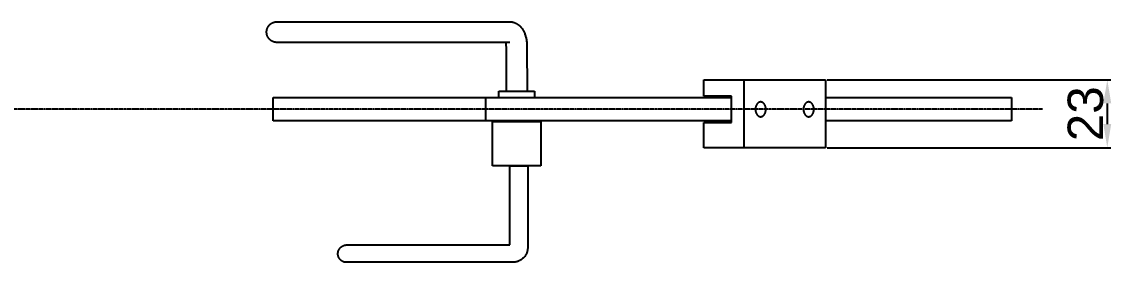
# Model space of a CAD drawing. Header units: millimetres. Extents: x 580 to 2065, y -13 to 1037.
# Drawn here: x 1348.2 to 1717.1, y 261.7 to 343.2 of the extents above; entities that cross this region are included whole.
import ezdxf

# ---------------------------------------------------------------- set-up
doc = ezdxf.new("R2010")
doc.units = ezdxf.units.MM
doc.header["$LTSCALE"] = 0.1
doc.linetypes.add('CENTER', pattern=[0.6, 0.375, -0.075, 0.075, -0.075])
for name, color, linetype in [('CEN', 1, 'CENTER'), ('DIM', 3, 'Continuous'), ('OUTLINE', 2, 'Continuous')]:
    doc.layers.add(name, color=color, linetype=linetype)
doc.styles.get("Standard").update_dxf_attribs({"font": 'arial.ttf'})
doc.dimstyles.new('ISO-25', dxfattribs={"dimtxt": 12, "dimasz": 8, "dimexe": 1.25, "dimexo": 0.625, "dimgap": 1.2, "dimtad": 1, "dimtxsty": 'Standard', "dimcen": 2.5, "dimadec": 0, "dimazin": 0, "dimtfac": 1, "dimtmove": 0, "dimatfit": 3, "dimfxl": 1, "dimarcsym": 0})

# ---------------------------------------------------------------- blocks, each defined once
blk = doc.blocks.new('*D18')
at = {"layer": 'Defpoints', "color": 0, "transparency": 16777216}
for p in [(1620.35, 323.54), (1620.35, 300.54), (1715.8, 300.54)]:
    blk.add_point(p, dxfattribs=at)
at = {"layer": 'DIM', "color": 0, "lineweight": -2, "transparency": 16777216}
for p, q in [((1620.97, 323.54), (1717.05, 323.54)), ((1715.8, 315.54), (1715.8, 308.54)), ((1620.97, 300.54), (1717.05, 300.54))]:
    blk.add_line(p, q, dxfattribs=at)
at = {"layer": 'DIM', "color": 0, "transparency": 16777216}
for points in [[(1714.46, 315.54), (1717.13, 315.54), (1715.8, 323.54)], [(1714.46, 308.54), (1717.13, 308.54), (1715.8, 300.54)]]:
    blk.add_solid(points, dxfattribs=at)
at = {"layer": 'DIM', "color": 0, "transparency": 16777216, "insert": (1708.46, 312.04), "char_height": 12, "attachment_point": 5, "rotation": 90}
blk.add_mtext('23', dxfattribs=at)

msp = doc.modelspace()

# ---------------------------------------------------------------- linework, layer by layer
at = {"layer": 'CEN', "color": 1}
msp.add_line((1693.843, 313.596), (968.474, 313.596), dxfattribs=at)
at = {"layer": 'OUTLINE', "color": 255}
for p, q in [((1433.48, 343.035), (1433.595, 343.073)), ((1433.595, 343.073), (1433.708, 343.106)), ((1433.708, 343.106), (1433.822, 343.136)), ((1433.822, 343.136), (1433.937, 343.161)), ((1433.937, 343.161), (1434.053, 343.183)), ((1434.053, 343.183), (1434.17, 343.201)), ((1434.17, 343.201), (1434.287, 343.215)), ((1434.287, 343.215), (1434.404, 343.225)), ((1434.404, 343.225), (1434.522, 343.23)), ((1434.522, 343.23), (1434.64, 343.232)), ((1434.64, 343.232), (1513.642, 343.23)), ((1513.642, 343.23), (1513.735, 343.226)), ((1513.735, 343.226), (1513.828, 343.221)), ((1513.828, 343.221), (1513.932, 343.212)), ((1513.932, 343.212), (1514.036, 343.201)), ((1514.036, 343.201), (1514.139, 343.187)), ((1514.139, 343.187), (1514.243, 343.172)), ((1514.243, 343.172), (1514.347, 343.153)), ((1514.347, 343.153), (1514.45, 343.133)), ((1514.45, 343.133), (1514.553, 343.11)), ((1514.553, 343.11), (1514.655, 343.084)), ((1514.655, 343.084), (1514.757, 343.057)), ((1431.14, 339.686), (1431.141, 339.807)), ((1431.144, 339.565), (1431.14, 339.686)), ((1431.141, 339.807), (1431.146, 339.929)), ((1431.152, 339.444), (1431.144, 339.565)), ((1431.146, 339.929), (1431.155, 340.049)), ((1431.164, 339.324), (1431.152, 339.444)), ((1431.155, 340.049), (1431.168, 340.17)), ((1431.168, 340.17), (1431.185, 340.29)), ((1431.185, 340.29), (1431.206, 340.409)), ((1431.206, 340.409), (1431.232, 340.527)), ((1431.232, 340.527), (1431.261, 340.645)), ((1431.261, 340.645), (1431.295, 340.761)), ((1431.295, 340.761), (1431.332, 340.876)), ((1431.332, 340.876), (1431.374, 340.99)), ((1431.374, 340.99), (1431.419, 341.102)), ((1431.419, 341.102), (1431.469, 341.213)), ((1431.469, 341.213), (1431.522, 341.322)), ((1431.522, 341.322), (1431.579, 341.429)), ((1431.579, 341.429), (1431.639, 341.534)), ((1431.639, 341.534), (1431.703, 341.637)), ((1431.703, 341.637), (1431.771, 341.737)), ((1431.771, 341.737), (1431.842, 341.835)), ((1431.842, 341.835), (1431.917, 341.931)), ((1431.917, 341.931), (1431.994, 342.024)), ((1431.994, 342.024), (1432.075, 342.114)), ((1432.075, 342.114), (1432.159, 342.201)), ((1432.159, 342.201), (1432.246, 342.286)), ((1432.246, 342.286), (1432.336, 342.367)), ((1432.336, 342.367), (1432.428, 342.445)), ((1432.428, 342.445), (1432.524, 342.52)), ((1432.524, 342.52), (1432.621, 342.592)), ((1432.621, 342.592), (1432.722, 342.66)), ((1432.722, 342.66), (1432.824, 342.724)), ((1432.824, 342.724), (1432.929, 342.785)), ((1432.929, 342.785), (1433.035, 342.843)), ((1433.035, 342.843), (1433.144, 342.897)), ((1433.144, 342.897), (1433.254, 342.946)), ((1433.254, 342.946), (1433.366, 342.992)), ((1433.366, 342.992), (1433.48, 343.035)), ((1514.757, 343.057), (1514.858, 343.027)), ((1514.858, 343.027), (1514.958, 342.995)), ((1514.958, 342.995), (1515.058, 342.96)), ((1515.058, 342.96), (1515.153, 342.925)), ((1515.153, 342.925), (1515.248, 342.888)), ((1515.248, 342.888), (1515.342, 342.848)), ((1515.342, 342.848), (1515.434, 342.807)), ((1515.434, 342.807), (1515.526, 342.764)), ((1515.526, 342.764), (1515.618, 342.718)), ((1515.618, 342.718), (1515.708, 342.671)), ((1515.708, 342.671), (1515.797, 342.622)), ((1515.797, 342.622), (1515.885, 342.572)), ((1515.885, 342.572), (1515.972, 342.519)), ((1515.972, 342.519), (1516.058, 342.465)), ((1516.058, 342.465), (1516.143, 342.409)), ((1516.143, 342.409), (1516.227, 342.352)), ((1516.227, 342.352), (1516.31, 342.292)), ((1516.31, 342.292), (1516.391, 342.231)), ((1516.391, 342.231), (1516.472, 342.169)), ((1516.472, 342.169), (1516.556, 342.101)), ((1516.556, 342.101), (1516.638, 342.032)), ((1516.638, 342.032), (1516.719, 341.961)), ((1516.719, 341.961), (1516.799, 341.888)), ((1516.799, 341.888), (1516.877, 341.814)), ((1516.877, 341.814), (1516.954, 341.738)), ((1516.954, 341.738), (1517.029, 341.661)), ((1517.029, 341.661), (1517.103, 341.583)), ((1517.103, 341.583), (1517.176, 341.503)), ((1517.176, 341.503), (1517.247, 341.422)), ((1517.247, 341.422), (1517.385, 341.256)), ((1517.385, 341.256), (1517.518, 341.085)), ((1517.518, 341.085), (1517.644, 340.911)), ((1517.644, 340.911), (1517.777, 340.714)), ((1517.777, 340.714), (1517.903, 340.514)), ((1517.903, 340.514), (1518.022, 340.31)), ((1518.022, 340.31), (1518.135, 340.102)), ((1518.135, 340.102), (1518.242, 339.89)), ((1518.242, 339.89), (1518.342, 339.676)), ((1518.342, 339.676), (1518.437, 339.459)), ((1518.437, 339.459), (1518.527, 339.24)), ((1431.18, 339.204), (1431.164, 339.324)), ((1431.201, 339.084), (1431.18, 339.204)), ((1431.225, 338.966), (1431.201, 339.084)), ((1431.254, 338.848), (1431.225, 338.966)), ((1431.286, 338.731), (1431.254, 338.848)), ((1431.323, 338.616), (1431.286, 338.731)), ((1431.364, 338.502), (1431.323, 338.616)), ((1431.408, 338.389), (1431.364, 338.502)), ((1431.457, 338.278), (1431.408, 338.389)), ((1431.509, 338.169), (1431.457, 338.278)), ((1431.565, 338.061), (1431.509, 338.169)), ((1431.625, 337.956), (1431.565, 338.061)), ((1431.688, 337.853), (1431.625, 337.956)), ((1431.755, 337.752), (1431.688, 337.853)), ((1431.825, 337.653), (1431.755, 337.752)), ((1431.899, 337.557), (1431.825, 337.653)), ((1431.976, 337.463), (1431.899, 337.557)), ((1432.056, 337.372), (1431.976, 337.463)), ((1432.139, 337.284), (1432.056, 337.372)), ((1432.225, 337.199), (1432.139, 337.284)), ((1432.314, 337.117), (1432.225, 337.199)), ((1432.406, 337.038), (1432.314, 337.117)), ((1432.501, 336.962), (1432.406, 337.038)), ((1432.598, 336.89), (1432.501, 336.962)), ((1432.697, 336.821), (1432.598, 336.89)), ((1432.799, 336.756), (1432.697, 336.821)), ((1432.904, 336.694), (1432.799, 336.756)), ((1433.01, 336.635), (1432.904, 336.694)), ((1433.118, 336.581), (1433.01, 336.635)), ((1433.228, 336.53), (1433.118, 336.581)), ((1433.34, 336.483), (1433.228, 336.53)), ((1433.453, 336.44), (1433.34, 336.483)), ((1433.567, 336.401), (1433.453, 336.44)), ((1433.683, 336.366), (1433.567, 336.401)), ((1433.8, 336.335), (1433.683, 336.366)), ((1433.919, 336.308), (1433.8, 336.335)), ((1434.037, 336.285), (1433.919, 336.308)), ((1434.157, 336.266), (1434.037, 336.285)), ((1434.277, 336.251), (1434.157, 336.266)), ((1434.398, 336.241), (1434.277, 336.251)), ((1434.519, 336.235), (1434.398, 336.241)), ((1434.64, 336.232), (1434.519, 336.235)), ((1513.482, 336.232), (1434.64, 336.232)), ((1512.18, 336.1), (1512.15, 336.232)), ((1512.207, 335.968), (1512.18, 336.1)), ((1512.225, 335.865), (1512.207, 335.968)), ((1512.241, 335.763), (1512.225, 335.865)), ((1512.269, 335.557), (1512.241, 335.763)), ((1518.527, 339.24), (1518.62, 338.992)), ((1518.62, 338.992), (1518.707, 338.742)), ((1518.707, 338.742), (1518.787, 338.49)), ((1518.787, 338.49), (1518.861, 338.236)), ((1518.861, 338.236), (1518.928, 337.98)), ((1518.928, 337.98), (1518.99, 337.722)), ((1518.99, 337.722), (1519.046, 337.463)), ((1519.046, 337.463), (1519.097, 337.204)), ((1519.097, 337.204), (1519.145, 336.92)), ((1519.145, 336.92), (1519.188, 336.636)), ((1519.188, 336.636), (1519.224, 336.351)), ((1519.224, 336.351), (1519.254, 336.065)), ((1519.254, 336.065), (1519.278, 335.778)), ((1519.278, 335.778), (1519.297, 335.491)), ((1512.284, 335.416), (1512.269, 335.557)), ((1512.297, 335.274), (1512.284, 335.416)), ((1512.306, 335.132), (1512.297, 335.274)), ((1512.312, 334.991), (1512.306, 335.132)), ((1512.316, 334.822), (1512.312, 334.991)), ((1512.317, 319.732), (1512.316, 334.822)), ((1519.297, 335.491), (1519.309, 335.204)), ((1519.309, 335.204), (1519.317, 319.732)), ((1579.162, 318.044), (1579.162, 323.544)), ((1579.162, 323.544), (1580.041, 323.544)), ((1580.041, 323.544), (1592.769, 323.544)), ((1592.769, 323.544), (1592.769, 300.544)), ((1592.769, 323.544), (1620.346, 323.544)), ((1620.346, 323.544), (1620.346, 300.544)), ((1433.401, 309.596), (1433.401, 317.596)), ((1433.401, 317.596), (1505.353, 317.596)), ((1505.353, 317.596), (1588.526, 317.596)), ((1505.353, 309.596), (1505.353, 317.596)), ((1509.817, 319.732), (1521.817, 319.732)), ((1509.817, 317.596), (1509.817, 319.732)), ((1509.817, 319.732), (1509.817, 319.732)), ((1521.817, 319.732), (1521.817, 317.596)), ((1580.041, 318.044), (1579.162, 318.044)), ((1588.526, 318.044), (1580.041, 318.044)), ((1588.526, 309.044), (1588.526, 318.044)), ((1620.346, 317.596), (1683.401, 317.596)), ((1683.401, 317.596), (1683.401, 309.596)), ((1596.66, 313.656), (1596.658, 313.544)), ((1596.665, 313.769), (1596.66, 313.656)), ((1596.674, 313.883), (1596.665, 313.769)), ((1596.687, 313.999), (1596.674, 313.883)), ((1596.705, 314.115), (1596.687, 313.999)), ((1596.715, 314.174), (1596.705, 314.115)), ((1596.726, 314.232), (1596.715, 314.174)), ((1596.738, 314.29), (1596.726, 314.232)), ((1596.752, 314.349), (1596.738, 314.29)), ((1596.766, 314.407), (1596.752, 314.349)), ((1596.782, 314.464), (1596.766, 314.407)), ((1596.799, 314.522), (1596.782, 314.464)), ((1596.816, 314.579), (1596.799, 314.522)), ((1596.835, 314.636), (1596.816, 314.579)), ((1596.855, 314.692), (1596.835, 314.636)), ((1596.876, 314.748), (1596.855, 314.692)), ((1596.899, 314.804), (1596.876, 314.748)), ((1596.922, 314.858), (1596.899, 314.804)), ((1596.946, 314.912), (1596.922, 314.858)), ((1596.971, 314.965), (1596.946, 314.912)), ((1596.998, 315.018), (1596.971, 314.965)), ((1597.025, 315.069), (1596.998, 315.018)), ((1597.053, 315.12), (1597.025, 315.069)), ((1597.082, 315.17), (1597.053, 315.12)), ((1597.113, 315.218), (1597.082, 315.17)), ((1597.144, 315.266), (1597.113, 315.218)), ((1597.176, 315.312), (1597.144, 315.266)), ((1597.208, 315.357), (1597.176, 315.312)), ((1597.242, 315.401), (1597.208, 315.357)), ((1597.276, 315.444), (1597.242, 315.401)), ((1597.311, 315.485), (1597.276, 315.444)), ((1597.347, 315.525), (1597.311, 315.485)), ((1597.384, 315.564), (1597.347, 315.525)), ((1597.421, 315.601), (1597.384, 315.564)), ((1597.458, 315.637), (1597.421, 315.601)), ((1597.496, 315.671), (1597.458, 315.637)), ((1597.535, 315.704), (1597.496, 315.671)), ((1597.574, 315.735), (1597.535, 315.704)), ((1597.614, 315.765), (1597.574, 315.735)), ((1597.654, 315.793), (1597.614, 315.765)), ((1597.694, 315.82), (1597.654, 315.793)), ((1597.734, 315.845), (1597.694, 315.82)), ((1597.775, 315.869), (1597.734, 315.845)), ((1597.816, 315.891), (1597.775, 315.869)), ((1597.857, 315.911), (1597.816, 315.891)), ((1597.898, 315.93), (1597.857, 315.911)), ((1597.939, 315.948), (1597.898, 315.93)), ((1597.98, 315.964), (1597.939, 315.948)), ((1598.022, 315.978), (1597.98, 315.964)), ((1598.063, 315.991), (1598.022, 315.978)), ((1598.104, 316.002), (1598.063, 315.991)), ((1598.145, 316.012), (1598.104, 316.002)), ((1598.186, 316.021), (1598.145, 316.012)), ((1598.226, 316.028), (1598.186, 316.021)), ((1598.267, 316.034), (1598.226, 316.028)), ((1598.307, 316.039), (1598.267, 316.034)), ((1598.347, 316.042), (1598.307, 316.039)), ((1598.386, 316.044), (1598.347, 316.042)), ((1598.426, 316.044), (1598.386, 316.044)), ((1598.465, 316.044), (1598.426, 316.044)), ((1598.504, 316.042), (1598.465, 316.044)), ((1598.544, 316.039), (1598.504, 316.042)), ((1598.584, 316.034), (1598.544, 316.039)), ((1598.625, 316.028), (1598.584, 316.034)), ((1598.666, 316.021), (1598.625, 316.028)), ((1598.706, 316.012), (1598.666, 316.021)), ((1598.747, 316.002), (1598.706, 316.012)), ((1598.788, 315.991), (1598.747, 316.002)), ((1598.83, 315.978), (1598.788, 315.991)), ((1598.871, 315.964), (1598.83, 315.978)), ((1598.912, 315.948), (1598.871, 315.964)), ((1598.953, 315.93), (1598.912, 315.948)), ((1598.994, 315.911), (1598.953, 315.93)), ((1599.035, 315.891), (1598.994, 315.911)), ((1599.076, 315.869), (1599.035, 315.891)), ((1599.117, 315.845), (1599.076, 315.869)), ((1599.158, 315.82), (1599.117, 315.845)), ((1599.198, 315.793), (1599.158, 315.82)), ((1599.238, 315.765), (1599.198, 315.793)), ((1599.277, 315.735), (1599.238, 315.765)), ((1599.316, 315.704), (1599.277, 315.735)), ((1599.355, 315.671), (1599.316, 315.704)), ((1599.393, 315.637), (1599.355, 315.671)), ((1599.431, 315.601), (1599.393, 315.637)), ((1599.468, 315.564), (1599.431, 315.601)), ((1599.504, 315.525), (1599.468, 315.564)), ((1599.54, 315.485), (1599.504, 315.525)), ((1599.575, 315.444), (1599.54, 315.485)), ((1599.609, 315.401), (1599.575, 315.444)), ((1599.643, 315.357), (1599.609, 315.401)), ((1599.676, 315.312), (1599.643, 315.357)), ((1599.708, 315.266), (1599.676, 315.312)), ((1599.739, 315.218), (1599.708, 315.266)), ((1599.769, 315.17), (1599.739, 315.218)), ((1599.798, 315.12), (1599.769, 315.17)), ((1599.826, 315.069), (1599.798, 315.12)), ((1599.854, 315.018), (1599.826, 315.069)), ((1599.88, 314.965), (1599.854, 315.018)), ((1599.905, 314.912), (1599.88, 314.965)), ((1599.93, 314.858), (1599.905, 314.912)), ((1599.953, 314.804), (1599.93, 314.858)), ((1599.975, 314.748), (1599.953, 314.804)), ((1599.996, 314.692), (1599.975, 314.748)), ((1600.016, 314.636), (1599.996, 314.692)), ((1600.035, 314.579), (1600.016, 314.636)), ((1600.053, 314.522), (1600.035, 314.579)), ((1600.069, 314.464), (1600.053, 314.522)), ((1600.085, 314.407), (1600.069, 314.464)), ((1600.099, 314.349), (1600.085, 314.407)), ((1600.113, 314.29), (1600.099, 314.349)), ((1600.125, 314.232), (1600.113, 314.29)), ((1600.136, 314.174), (1600.125, 314.232)), ((1600.147, 314.115), (1600.136, 314.174)), ((1600.164, 313.999), (1600.147, 314.115)), ((1600.177, 313.883), (1600.164, 313.999)), ((1600.186, 313.769), (1600.177, 313.883)), ((1600.192, 313.656), (1600.186, 313.769)), ((1600.193, 313.544), (1600.192, 313.656)), ((1612.923, 313.656), (1612.921, 313.544)), ((1612.928, 313.769), (1612.923, 313.656)), ((1612.938, 313.883), (1612.928, 313.769)), ((1612.951, 313.999), (1612.938, 313.883)), ((1612.968, 314.115), (1612.951, 313.999)), ((1612.978, 314.174), (1612.968, 314.115)), ((1612.99, 314.232), (1612.978, 314.174)), ((1613.002, 314.29), (1612.99, 314.232)), ((1613.015, 314.349), (1613.002, 314.29)), ((1613.03, 314.407), (1613.015, 314.349)), ((1613.045, 314.464), (1613.03, 314.407)), ((1613.062, 314.522), (1613.045, 314.464)), ((1613.08, 314.579), (1613.062, 314.522)), ((1613.099, 314.636), (1613.08, 314.579)), ((1613.119, 314.692), (1613.099, 314.636)), ((1613.14, 314.748), (1613.119, 314.692)), ((1613.162, 314.804), (1613.14, 314.748)), ((1613.185, 314.858), (1613.162, 314.804)), ((1613.209, 314.912), (1613.185, 314.858)), ((1613.235, 314.965), (1613.209, 314.912)), ((1613.261, 315.018), (1613.235, 314.965)), ((1613.288, 315.069), (1613.261, 315.018)), ((1613.317, 315.12), (1613.288, 315.069)), ((1613.346, 315.17), (1613.317, 315.12)), ((1613.376, 315.218), (1613.346, 315.17)), ((1613.407, 315.266), (1613.376, 315.218)), ((1613.439, 315.312), (1613.407, 315.266)), ((1613.472, 315.357), (1613.439, 315.312)), ((1613.505, 315.401), (1613.472, 315.357)), ((1613.54, 315.444), (1613.505, 315.401)), ((1613.575, 315.485), (1613.54, 315.444)), ((1613.611, 315.525), (1613.575, 315.485)), ((1613.647, 315.564), (1613.611, 315.525)), ((1613.684, 315.601), (1613.647, 315.564)), ((1613.722, 315.637), (1613.684, 315.601)), ((1613.76, 315.671), (1613.722, 315.637)), ((1613.799, 315.704), (1613.76, 315.671)), ((1613.838, 315.735), (1613.799, 315.704)), ((1613.877, 315.765), (1613.838, 315.735)), ((1613.917, 315.793), (1613.877, 315.765)), ((1613.957, 315.82), (1613.917, 315.793)), ((1613.998, 315.845), (1613.957, 315.82)), ((1614.038, 315.869), (1613.998, 315.845)), ((1614.079, 315.891), (1614.038, 315.869)), ((1614.12, 315.911), (1614.079, 315.891)), ((1614.161, 315.93), (1614.12, 315.911)), ((1614.203, 315.948), (1614.161, 315.93)), ((1614.244, 315.964), (1614.203, 315.948)), ((1614.285, 315.978), (1614.244, 315.964)), ((1614.326, 315.991), (1614.285, 315.978)), ((1614.367, 316.002), (1614.326, 315.991)), ((1614.408, 316.012), (1614.367, 316.002)), ((1614.449, 316.021), (1614.408, 316.012)), ((1614.49, 316.028), (1614.449, 316.021)), ((1614.53, 316.034), (1614.49, 316.028)), ((1614.57, 316.039), (1614.53, 316.034)), ((1614.61, 316.042), (1614.57, 316.039)), ((1614.65, 316.044), (1614.61, 316.042)), ((1614.689, 316.044), (1614.65, 316.044)), ((1614.728, 316.044), (1614.689, 316.044)), ((1614.768, 316.042), (1614.728, 316.044)), ((1614.808, 316.039), (1614.768, 316.042)), ((1614.848, 316.034), (1614.808, 316.039)), ((1614.888, 316.028), (1614.848, 316.034)), ((1614.929, 316.021), (1614.888, 316.028)), ((1614.97, 316.012), (1614.929, 316.021)), ((1615.011, 316.002), (1614.97, 316.012)), ((1615.052, 315.991), (1615.011, 316.002)), ((1615.093, 315.978), (1615.052, 315.991)), ((1615.134, 315.964), (1615.093, 315.978)), ((1615.176, 315.948), (1615.134, 315.964)), ((1615.217, 315.93), (1615.176, 315.948)), ((1615.258, 315.911), (1615.217, 315.93)), ((1615.299, 315.891), (1615.258, 315.911)), ((1615.34, 315.869), (1615.299, 315.891)), ((1615.381, 315.845), (1615.34, 315.869)), ((1615.421, 315.82), (1615.381, 315.845)), ((1615.461, 315.793), (1615.421, 315.82)), ((1615.501, 315.765), (1615.461, 315.793)), ((1615.541, 315.735), (1615.501, 315.765)), ((1615.58, 315.704), (1615.541, 315.735)), ((1615.618, 315.671), (1615.58, 315.704)), ((1615.656, 315.637), (1615.618, 315.671)), ((1615.694, 315.601), (1615.656, 315.637)), ((1615.731, 315.564), (1615.694, 315.601)), ((1615.768, 315.525), (1615.731, 315.564)), ((1615.803, 315.485), (1615.768, 315.525)), ((1615.838, 315.444), (1615.803, 315.485)), ((1615.873, 315.401), (1615.838, 315.444)), ((1615.906, 315.357), (1615.873, 315.401)), ((1615.939, 315.312), (1615.906, 315.357)), ((1615.971, 315.266), (1615.939, 315.312)), ((1616.002, 315.218), (1615.971, 315.266)), ((1616.032, 315.17), (1616.002, 315.218)), ((1616.062, 315.12), (1616.032, 315.17)), ((1616.09, 315.069), (1616.062, 315.12)), ((1616.117, 315.018), (1616.09, 315.069)), ((1616.143, 314.965), (1616.117, 315.018)), ((1616.169, 314.912), (1616.143, 314.965)), ((1616.193, 314.858), (1616.169, 314.912)), ((1616.216, 314.804), (1616.193, 314.858)), ((1616.238, 314.748), (1616.216, 314.804)), ((1616.259, 314.692), (1616.238, 314.748)), ((1616.279, 314.636), (1616.259, 314.692)), ((1616.298, 314.579), (1616.279, 314.636)), ((1616.316, 314.522), (1616.298, 314.579)), ((1616.333, 314.464), (1616.316, 314.522)), ((1616.348, 314.407), (1616.333, 314.464)), ((1616.363, 314.349), (1616.348, 314.407)), ((1616.376, 314.29), (1616.363, 314.349)), ((1616.389, 314.232), (1616.376, 314.29)), ((1616.4, 314.174), (1616.389, 314.232)), ((1616.41, 314.115), (1616.4, 314.174)), ((1616.427, 313.999), (1616.41, 314.115)), ((1616.441, 313.883), (1616.427, 313.999)), ((1616.45, 313.769), (1616.441, 313.883)), ((1616.455, 313.656), (1616.45, 313.769)), ((1616.457, 313.544), (1616.455, 313.656)), ((1596.658, 313.544), (1596.66, 313.433)), ((1596.66, 313.433), (1596.665, 313.32)), ((1596.665, 313.32), (1596.674, 313.205)), ((1596.674, 313.205), (1596.687, 313.089)), ((1596.687, 313.089), (1596.705, 312.973)), ((1596.705, 312.973), (1596.715, 312.915)), ((1596.715, 312.915), (1596.726, 312.856)), ((1596.726, 312.856), (1596.738, 312.798)), ((1596.738, 312.798), (1596.752, 312.74)), ((1596.752, 312.74), (1596.766, 312.682)), ((1596.766, 312.682), (1596.782, 312.624)), ((1596.782, 312.624), (1596.799, 312.566)), ((1596.799, 312.566), (1596.816, 312.509)), ((1596.816, 312.509), (1596.835, 312.452)), ((1596.835, 312.452), (1596.855, 312.396)), ((1596.855, 312.396), (1596.876, 312.34)), ((1596.876, 312.34), (1596.899, 312.285)), ((1596.899, 312.285), (1596.922, 312.23)), ((1596.922, 312.23), (1596.946, 312.176)), ((1596.946, 312.176), (1596.971, 312.123)), ((1596.971, 312.123), (1596.998, 312.071)), ((1596.998, 312.071), (1597.025, 312.019)), ((1597.025, 312.019), (1597.053, 311.968)), ((1597.053, 311.968), (1597.082, 311.919)), ((1597.082, 311.919), (1597.113, 311.87)), ((1597.113, 311.87), (1597.144, 311.823)), ((1597.144, 311.823), (1597.176, 311.776)), ((1597.176, 311.776), (1597.208, 311.731)), ((1597.208, 311.731), (1597.242, 311.687)), ((1597.242, 311.687), (1597.276, 311.645)), ((1597.276, 311.645), (1597.311, 311.603)), ((1597.311, 311.603), (1597.347, 311.563)), ((1597.347, 311.563), (1597.384, 311.525)), ((1597.384, 311.525), (1597.421, 311.487)), ((1597.421, 311.487), (1597.458, 311.452)), ((1597.458, 311.452), (1597.496, 311.417)), ((1597.496, 311.417), (1597.535, 311.385)), ((1597.535, 311.385), (1597.574, 311.353)), ((1597.574, 311.353), (1597.614, 311.323)), ((1597.614, 311.323), (1597.654, 311.295)), ((1597.654, 311.295), (1597.694, 311.268)), ((1597.694, 311.268), (1597.734, 311.243)), ((1597.734, 311.243), (1597.775, 311.22)), ((1597.775, 311.22), (1597.816, 311.198)), ((1597.816, 311.198), (1597.857, 311.177)), ((1597.857, 311.177), (1597.898, 311.158)), ((1597.898, 311.158), (1597.939, 311.141)), ((1597.939, 311.141), (1597.98, 311.125)), ((1597.98, 311.125), (1598.022, 311.11)), ((1598.022, 311.11), (1598.063, 311.097)), ((1598.063, 311.097), (1598.104, 311.086)), ((1598.104, 311.086), (1598.145, 311.076)), ((1598.145, 311.076), (1598.186, 311.067)), ((1598.186, 311.067), (1598.226, 311.06)), ((1598.226, 311.06), (1598.267, 311.054)), ((1598.267, 311.054), (1598.307, 311.05)), ((1598.307, 311.05), (1598.347, 311.047)), ((1598.347, 311.047), (1598.386, 311.045)), ((1598.386, 311.045), (1598.426, 311.044)), ((1598.426, 311.044), (1598.465, 311.045)), ((1598.465, 311.045), (1598.504, 311.047)), ((1598.504, 311.047), (1598.544, 311.05)), ((1598.544, 311.05), (1598.584, 311.054)), ((1598.584, 311.054), (1598.625, 311.06)), ((1598.625, 311.06), (1598.666, 311.067)), ((1598.666, 311.067), (1598.706, 311.076)), ((1598.706, 311.076), (1598.747, 311.086)), ((1598.747, 311.086), (1598.788, 311.097)), ((1598.788, 311.097), (1598.83, 311.11)), ((1598.83, 311.11), (1598.871, 311.125)), ((1598.871, 311.125), (1598.912, 311.141)), ((1598.912, 311.141), (1598.953, 311.158)), ((1598.953, 311.158), (1598.994, 311.177)), ((1598.994, 311.177), (1599.035, 311.198)), ((1599.035, 311.198), (1599.076, 311.22)), ((1599.076, 311.22), (1599.117, 311.243)), ((1599.117, 311.243), (1599.158, 311.268)), ((1599.158, 311.268), (1599.198, 311.295)), ((1599.198, 311.295), (1599.238, 311.323)), ((1599.238, 311.323), (1599.277, 311.353)), ((1599.277, 311.353), (1599.316, 311.385)), ((1599.316, 311.385), (1599.355, 311.417)), ((1599.355, 311.417), (1599.393, 311.452)), ((1599.393, 311.452), (1599.431, 311.487)), ((1599.431, 311.487), (1599.468, 311.525)), ((1599.468, 311.525), (1599.504, 311.563)), ((1599.504, 311.563), (1599.54, 311.603)), ((1599.54, 311.603), (1599.575, 311.645)), ((1599.575, 311.645), (1599.609, 311.687)), ((1599.609, 311.687), (1599.643, 311.731)), ((1599.643, 311.731), (1599.676, 311.776)), ((1599.676, 311.776), (1599.708, 311.823)), ((1599.708, 311.823), (1599.739, 311.87)), ((1599.739, 311.87), (1599.769, 311.919)), ((1599.769, 311.919), (1599.798, 311.968)), ((1599.798, 311.968), (1599.826, 312.019)), ((1599.826, 312.019), (1599.854, 312.071)), ((1599.854, 312.071), (1599.88, 312.123)), ((1599.88, 312.123), (1599.905, 312.176)), ((1599.905, 312.176), (1599.93, 312.23)), ((1599.93, 312.23), (1599.953, 312.285)), ((1599.953, 312.285), (1599.975, 312.34)), ((1599.975, 312.34), (1599.996, 312.396)), ((1599.996, 312.396), (1600.016, 312.452)), ((1600.016, 312.452), (1600.035, 312.509)), ((1600.035, 312.509), (1600.053, 312.566)), ((1600.053, 312.566), (1600.069, 312.624)), ((1600.069, 312.624), (1600.085, 312.682)), ((1600.085, 312.682), (1600.099, 312.74)), ((1600.099, 312.74), (1600.113, 312.798)), ((1600.113, 312.798), (1600.125, 312.856)), ((1600.125, 312.856), (1600.136, 312.915)), ((1600.136, 312.915), (1600.147, 312.973)), ((1600.147, 312.973), (1600.164, 313.089)), ((1600.164, 313.089), (1600.177, 313.205)), ((1600.177, 313.205), (1600.186, 313.32)), ((1600.186, 313.32), (1600.192, 313.433)), ((1600.192, 313.433), (1600.193, 313.544)), ((1612.921, 313.544), (1612.923, 313.433)), ((1612.923, 313.433), (1612.928, 313.32)), ((1612.928, 313.32), (1612.938, 313.205)), ((1612.938, 313.205), (1612.951, 313.089)), ((1612.951, 313.089), (1612.968, 312.973)), ((1612.968, 312.973), (1612.978, 312.915)), ((1612.978, 312.915), (1612.99, 312.856)), ((1612.99, 312.856), (1613.002, 312.798)), ((1613.002, 312.798), (1613.015, 312.74)), ((1613.015, 312.74), (1613.03, 312.682)), ((1613.03, 312.682), (1613.045, 312.624)), ((1613.045, 312.624), (1613.062, 312.566)), ((1613.062, 312.566), (1613.08, 312.509)), ((1613.08, 312.509), (1613.099, 312.452)), ((1613.099, 312.452), (1613.119, 312.396)), ((1613.119, 312.396), (1613.14, 312.34)), ((1613.14, 312.34), (1613.162, 312.285)), ((1613.162, 312.285), (1613.185, 312.23)), ((1613.185, 312.23), (1613.209, 312.176)), ((1613.209, 312.176), (1613.235, 312.123)), ((1613.235, 312.123), (1613.261, 312.071)), ((1613.261, 312.071), (1613.288, 312.019)), ((1613.288, 312.019), (1613.317, 311.968)), ((1613.317, 311.968), (1613.346, 311.919)), ((1613.346, 311.919), (1613.376, 311.87)), ((1613.376, 311.87), (1613.407, 311.823)), ((1613.407, 311.823), (1613.439, 311.776)), ((1613.439, 311.776), (1613.472, 311.731)), ((1613.472, 311.731), (1613.505, 311.687)), ((1613.505, 311.687), (1613.54, 311.645)), ((1613.54, 311.645), (1613.575, 311.603)), ((1613.575, 311.603), (1613.611, 311.563)), ((1613.611, 311.563), (1613.647, 311.525)), ((1613.647, 311.525), (1613.684, 311.487)), ((1613.684, 311.487), (1613.722, 311.452)), ((1613.722, 311.452), (1613.76, 311.417)), ((1613.76, 311.417), (1613.799, 311.385)), ((1613.799, 311.385), (1613.838, 311.353)), ((1613.838, 311.353), (1613.877, 311.323)), ((1613.877, 311.323), (1613.917, 311.295)), ((1613.917, 311.295), (1613.957, 311.268)), ((1613.957, 311.268), (1613.998, 311.243)), ((1613.998, 311.243), (1614.038, 311.22)), ((1614.038, 311.22), (1614.079, 311.198)), ((1614.079, 311.198), (1614.12, 311.177)), ((1614.12, 311.177), (1614.161, 311.158)), ((1614.161, 311.158), (1614.203, 311.141)), ((1614.203, 311.141), (1614.244, 311.125)), ((1614.244, 311.125), (1614.285, 311.11)), ((1614.285, 311.11), (1614.326, 311.097)), ((1614.326, 311.097), (1614.367, 311.086)), ((1614.367, 311.086), (1614.408, 311.076)), ((1614.408, 311.076), (1614.449, 311.067)), ((1614.449, 311.067), (1614.49, 311.06)), ((1614.49, 311.06), (1614.53, 311.054)), ((1614.53, 311.054), (1614.57, 311.05)), ((1614.57, 311.05), (1614.61, 311.047)), ((1614.61, 311.047), (1614.65, 311.045)), ((1614.65, 311.045), (1614.689, 311.044)), ((1614.689, 311.044), (1614.728, 311.045)), ((1614.728, 311.045), (1614.768, 311.047)), ((1614.768, 311.047), (1614.808, 311.05)), ((1614.808, 311.05), (1614.848, 311.054)), ((1614.848, 311.054), (1614.888, 311.06)), ((1614.888, 311.06), (1614.929, 311.067)), ((1614.929, 311.067), (1614.97, 311.076)), ((1614.97, 311.076), (1615.011, 311.086)), ((1615.011, 311.086), (1615.052, 311.097)), ((1615.052, 311.097), (1615.093, 311.11)), ((1615.093, 311.11), (1615.134, 311.125)), ((1615.134, 311.125), (1615.176, 311.141)), ((1615.176, 311.141), (1615.217, 311.158)), ((1615.217, 311.158), (1615.258, 311.177)), ((1615.258, 311.177), (1615.299, 311.198)), ((1615.299, 311.198), (1615.34, 311.22)), ((1615.34, 311.22), (1615.381, 311.243)), ((1615.381, 311.243), (1615.421, 311.268)), ((1615.421, 311.268), (1615.461, 311.295)), ((1615.461, 311.295), (1615.501, 311.323)), ((1615.501, 311.323), (1615.541, 311.353)), ((1615.541, 311.353), (1615.58, 311.385)), ((1615.58, 311.385), (1615.618, 311.417)), ((1615.618, 311.417), (1615.656, 311.452)), ((1615.656, 311.452), (1615.694, 311.487)), ((1615.694, 311.487), (1615.731, 311.525)), ((1615.731, 311.525), (1615.768, 311.563)), ((1615.768, 311.563), (1615.803, 311.603)), ((1615.803, 311.603), (1615.838, 311.645)), ((1615.838, 311.645), (1615.873, 311.687)), ((1615.873, 311.687), (1615.906, 311.731)), ((1615.906, 311.731), (1615.939, 311.776)), ((1615.939, 311.776), (1615.971, 311.823)), ((1615.971, 311.823), (1616.002, 311.87)), ((1616.002, 311.87), (1616.032, 311.919)), ((1616.032, 311.919), (1616.062, 311.968)), ((1616.062, 311.968), (1616.09, 312.019)), ((1616.09, 312.019), (1616.117, 312.071)), ((1616.117, 312.071), (1616.143, 312.123)), ((1616.143, 312.123), (1616.169, 312.176)), ((1616.169, 312.176), (1616.193, 312.23)), ((1616.193, 312.23), (1616.216, 312.285)), ((1616.216, 312.285), (1616.238, 312.34)), ((1616.238, 312.34), (1616.259, 312.396)), ((1616.259, 312.396), (1616.279, 312.452)), ((1616.279, 312.452), (1616.298, 312.509)), ((1616.298, 312.509), (1616.316, 312.566)), ((1616.316, 312.566), (1616.333, 312.624)), ((1616.333, 312.624), (1616.348, 312.682)), ((1616.348, 312.682), (1616.363, 312.74)), ((1616.363, 312.74), (1616.376, 312.798)), ((1616.376, 312.798), (1616.389, 312.856)), ((1616.389, 312.856), (1616.4, 312.915)), ((1616.4, 312.915), (1616.41, 312.973)), ((1616.41, 312.973), (1616.427, 313.089)), ((1616.427, 313.089), (1616.441, 313.205)), ((1616.441, 313.205), (1616.45, 313.32)), ((1616.45, 313.32), (1616.455, 313.433)), ((1616.455, 313.433), (1616.457, 313.544)), ((1505.353, 309.596), (1433.401, 309.596)), ((1588.526, 309.596), (1505.353, 309.596)), ((1507.664, 309.448), (1511.431, 309.448)), ((1507.664, 309.445), (1523.97, 309.445)), ((1507.664, 294.445), (1507.664, 309.445)), ((1511.431, 309.445), (1523.97, 309.445)), ((1523.97, 309.445), (1523.97, 294.445)), ((1579.162, 300.544), (1579.162, 309.044)), ((1579.162, 309.044), (1580.041, 309.044)), ((1580.041, 309.044), (1588.526, 309.044)), ((1683.401, 309.596), (1620.346, 309.596)), ((1580.041, 300.544), (1579.162, 300.544)), ((1592.769, 300.544), (1580.041, 300.544)), ((1620.346, 300.544), (1592.769, 300.544)), ((1511.431, 294.445), (1507.664, 294.445)), ((1523.97, 294.445), (1511.431, 294.445)), ((1513.553, 267.596), (1513.553, 294.445)), ((1513.553, 294.445), (1519.553, 294.445)), ((1519.553, 294.445), (1519.553, 266.711)), ((1519.553, 294.445), (1519.553, 266.546)), ((1455.451, 265.553), (1455.486, 265.651)), ((1455.486, 265.651), (1455.526, 265.748)), ((1455.526, 265.748), (1455.568, 265.843)), ((1455.568, 265.843), (1455.614, 265.937)), ((1455.614, 265.937), (1455.663, 266.029)), ((1455.663, 266.029), (1455.716, 266.119)), ((1455.716, 266.119), (1455.771, 266.208)), ((1455.771, 266.208), (1455.83, 266.294)), ((1455.83, 266.294), (1455.892, 266.379)), ((1455.892, 266.379), (1455.956, 266.461)), ((1455.956, 266.461), (1456.024, 266.542)), ((1456.024, 266.542), (1456.094, 266.619)), ((1456.094, 266.619), (1456.168, 266.695)), ((1456.168, 266.695), (1456.243, 266.768)), ((1456.243, 266.768), (1456.322, 266.838)), ((1456.322, 266.838), (1456.402, 266.906)), ((1456.402, 266.906), (1456.486, 266.971)), ((1456.486, 266.971), (1456.571, 267.033)), ((1456.571, 267.033), (1456.658, 267.092)), ((1456.658, 267.092), (1456.748, 267.148)), ((1456.748, 267.148), (1456.839, 267.201)), ((1456.839, 267.201), (1456.933, 267.251)), ((1456.933, 267.251), (1457.028, 267.298)), ((1457.028, 267.298), (1457.124, 267.341)), ((1457.124, 267.341), (1457.223, 267.382)), ((1457.223, 267.382), (1457.322, 267.418)), ((1457.322, 267.418), (1457.423, 267.452)), ((1457.423, 267.452), (1457.525, 267.482)), ((1457.525, 267.482), (1457.628, 267.509)), ((1457.628, 267.509), (1457.731, 267.532)), ((1457.731, 267.532), (1457.836, 267.552)), ((1457.836, 267.552), (1457.941, 267.568)), ((1457.941, 267.568), (1458.047, 267.58)), ((1458.047, 267.58), (1458.153, 267.589)), ((1458.153, 267.589), (1458.259, 267.595)), ((1458.259, 267.595), (1458.365, 267.596)), ((1458.365, 267.596), (1513.553, 267.596)), ((1519.448, 265.694), (1519.411, 265.527)), ((1519.48, 265.861), (1519.448, 265.694)), ((1519.506, 266.03), (1519.48, 265.861)), ((1519.527, 266.2), (1519.506, 266.03)), ((1519.541, 266.37), (1519.527, 266.2)), ((1519.55, 266.54), (1519.541, 266.37)), ((1519.553, 266.711), (1519.55, 266.54)), ((1519.553, 266.546), (1519.553, 266.546)), ((1455.29, 264.636), (1455.294, 264.74)), ((1455.291, 264.532), (1455.29, 264.636)), ((1455.295, 264.428), (1455.291, 264.532)), ((1455.294, 264.74), (1455.3, 264.843)), ((1455.303, 264.325), (1455.295, 264.428)), ((1455.3, 264.843), (1455.311, 264.947)), ((1455.314, 264.222), (1455.303, 264.325)), ((1455.311, 264.947), (1455.325, 265.05)), ((1455.329, 264.119), (1455.314, 264.222)), ((1455.325, 265.05), (1455.343, 265.152)), ((1455.348, 264.017), (1455.329, 264.119)), ((1455.343, 265.152), (1455.365, 265.254)), ((1455.37, 263.915), (1455.348, 264.017)), ((1455.365, 265.254), (1455.39, 265.354)), ((1455.396, 263.814), (1455.37, 263.915)), ((1455.39, 265.354), (1455.419, 265.454)), ((1455.426, 263.715), (1455.396, 263.814)), ((1455.419, 265.454), (1455.451, 265.553)), ((1455.459, 263.616), (1455.426, 263.715)), ((1455.495, 263.518), (1455.459, 263.616)), ((1455.535, 263.422), (1455.495, 263.518)), ((1455.579, 263.327), (1455.535, 263.422)), ((1455.625, 263.234), (1455.579, 263.327)), ((1455.675, 263.142), (1455.625, 263.234)), ((1455.729, 263.052), (1455.675, 263.142)), ((1455.785, 262.964), (1455.729, 263.052)), ((1455.844, 262.878), (1455.785, 262.964)), ((1455.907, 262.794), (1455.844, 262.878)), ((1455.972, 262.712), (1455.907, 262.794)), ((1456.041, 262.632), (1455.972, 262.712)), ((1456.112, 262.555), (1456.041, 262.632)), ((1456.185, 262.48), (1456.112, 262.555)), ((1456.262, 262.408), (1456.185, 262.48)), ((1456.341, 262.338), (1456.262, 262.408)), ((1456.422, 262.271), (1456.341, 262.338)), ((1456.506, 262.207), (1456.422, 262.271)), ((1456.592, 262.146), (1456.506, 262.207)), ((1456.68, 262.087), (1456.592, 262.146)), ((1456.77, 262.032), (1456.68, 262.087)), ((1456.862, 261.98), (1456.77, 262.032)), ((1456.955, 261.93), (1456.862, 261.98)), ((1457.051, 261.884), (1456.955, 261.93)), ((1516.066, 261.945), (1515.902, 261.896)), ((1516.227, 262), (1516.066, 261.945)), ((1516.387, 262.06), (1516.227, 262)), ((1516.545, 262.125), (1516.387, 262.06)), ((1516.7, 262.196), (1516.545, 262.125)), ((1516.853, 262.272), (1516.7, 262.196)), ((1517.004, 262.353), (1516.853, 262.272)), ((1517.151, 262.439), (1517.004, 262.353)), ((1517.295, 262.53), (1517.151, 262.439)), ((1517.436, 262.626), (1517.295, 262.53)), ((1517.574, 262.727), (1517.436, 262.626)), ((1517.708, 262.832), (1517.574, 262.727)), ((1517.839, 262.942), (1517.708, 262.832)), ((1517.966, 263.057), (1517.839, 262.942)), ((1518.089, 263.175), (1517.966, 263.057)), ((1518.207, 263.298), (1518.089, 263.175)), ((1518.322, 263.425), (1518.207, 263.298)), ((1518.432, 263.555), (1518.322, 263.425)), ((1518.537, 263.69), (1518.432, 263.555)), ((1518.638, 263.828), (1518.537, 263.69)), ((1518.734, 263.969), (1518.638, 263.828)), ((1518.825, 264.113), (1518.734, 263.969)), ((1518.911, 264.26), (1518.825, 264.113)), ((1518.992, 264.411), (1518.911, 264.26)), ((1519.068, 264.564), (1518.992, 264.411)), ((1519.139, 264.719), (1519.068, 264.564)), ((1519.204, 264.877), (1519.139, 264.719)), ((1519.264, 265.037), (1519.204, 264.877)), ((1519.319, 265.198), (1519.264, 265.037)), ((1519.368, 265.362), (1519.319, 265.198)), ((1519.411, 265.527), (1519.368, 265.362)), ((1457.148, 261.842), (1457.051, 261.884)), ((1457.246, 261.802), (1457.148, 261.842)), ((1457.346, 261.766), (1457.246, 261.802)), ((1457.525, 261.711), (1457.346, 261.766)), ((1514.553, 261.711), (1457.525, 261.711)), ((1514.724, 261.714), (1514.553, 261.711)), ((1514.894, 261.723), (1514.724, 261.714)), ((1515.064, 261.737), (1514.894, 261.723)), ((1515.234, 261.757), (1515.064, 261.737)), ((1515.403, 261.784), (1515.234, 261.757)), ((1515.57, 261.816), (1515.403, 261.784)), ((1515.737, 261.853), (1515.57, 261.816)), ((1515.902, 261.896), (1515.737, 261.853))]:
    msp.add_line(p, q, dxfattribs=at)

# ---------------------------------------------------------------- dimensions: what is measured, and where the dimension line sits
at = {"layer": 'DIM'}
dim = msp.add_linear_dim(base=(1715.796, 300.544), p1=(1620.346, 323.544), p2=(1620.346, 300.544), angle=90, dimstyle='ISO-25', dxfattribs=at)
dim.commit()
dim.dimension.update_dxf_attribs({"geometry": '*D18', "text_midpoint": (1708.465, 312.044)})

doc.saveas('drawing.dxf')
